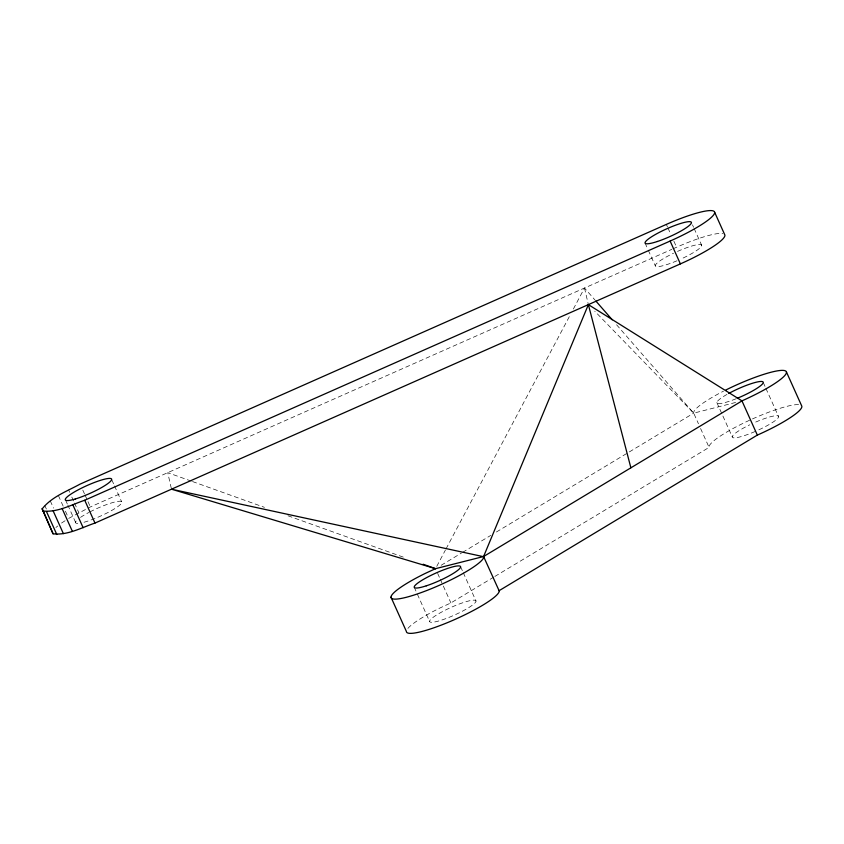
<?xml version="1.0" encoding="UTF-8"?>
<svg xmlns="http://www.w3.org/2000/svg" width="844" height="844" viewBox="0 0 844 844"><rect width="100%" height="100%" fill="white"/><g stroke="black" fill="none" stroke-linecap="round" stroke-linejoin="round"><path stroke-width="0.63" stroke-dasharray="4.22 3.17" d="M436.759 566.356L445.41 550.045M446.033 548.885L570.291 314.812M573.382 308.988L584.512 288.026L594.914 299.947M55.926 527.489L57.772 525.981M61.549 523.048L67.647 519.071M441.159 565.28L461.457 553.063M462.575 552.377L490.765 535.402M496.399 532.005L693.694 413.149A50.756 8.377 -24.2 0 1 723.498 391.173M407.926 628.379A50.756 8.377 -24.2 0 1 440.652 607.659L450.907 602.922L493.751 577.117M494.879 576.431L709.076 447.394A50.756 8.377 -24.2 0 1 745.579 422.116A50.756 8.377 -24.2 0 1 798.593 404.635M68.659 518.406L90.371 506.938L671.813 249.349M673.006 248.822L676.593 247.229A50.756 8.377 -24.2 0 1 722.802 233.566M735.599 402.472L693.694 413.149L594.788 311.225M191.282 481.112L167.734 472.661L171.205 487.916M192.527 481.555L264.436 507.339M287.983 515.779L405.764 558.011M616.574 324.771L693.694 413.149L698.463 423.783M692.502 224.863L693.578 227.268M694.127 228.471L701.68 245.287M763.261 382.501L765.381 387.227M765.909 388.409L778.643 416.746M666.338 224.409L667.414 226.804M667.952 228.007L670.653 234.02M673.892 241.226L676.593 247.229M716.841 402.567L732.233 436.812M645.038 242.998L647.738 249.012M648.276 250.204L655.303 265.828M700.583 428.499L709.076 447.394M460.613 566.778L462.734 571.494M463.272 572.675L476.005 601.023A25.373 4.188 -24.2 0 1 441.665 620.076A25.373 4.188 -24.2 0 1 440.737 612.554A25.373 4.188 -24.2 0 1 476.005 601.023M437.646 573.403L439.766 578.129M440.294 579.311L450.907 602.922M414.204 587.171L416.862 593.068M417.39 594.25L429.596 621.406M111.841 479.93L114.003 484.741M114.541 485.933L121.557 501.558M82.807 490.111L84.432 493.719M84.97 494.922L90.371 506.938M68.575 489.858L69.651 492.252M71.814 497.063L73.977 501.874M74.515 503.066L78.83 512.688M65.642 500.228L67.256 503.836M67.794 505.039L75.897 523.058M58.394 495.576L63.258 506.389M65.421 511.2L68.121 517.203M50.271 500.882L53.51 508.099M44.743 505.419L46.367 509.016M584.512 288.026L588.374 304.621M755.739 422.063A25.373 4.188 -24.2 0 1 778.643 416.546A25.373 4.188 -24.2 0 1 757.163 430.598M755.148 431.484A25.373 4.188 -24.2 0 1 732.392 437.34A25.373 4.188 -24.2 0 1 749.715 424.827M89.886 511.918A25.373 4.188 -24.2 0 1 118.645 501.294A25.373 4.188 -24.2 0 1 113.455 509.449A25.373 4.188 -24.2 0 1 83.166 522.478M77.754 523.385A25.373 4.188 -24.2 0 1 76.867 520.273M80.528 517.383A25.373 4.188 -24.2 0 1 88.778 512.498M677.542 251.396A25.373 4.188 -24.2 0 1 701.659 245.203A25.373 4.188 -24.2 0 1 680.443 259.277M677.015 260.775A25.373 4.188 -24.2 0 1 655.345 265.965A25.373 4.188 -24.2 0 1 673.523 253.242M736.126 398.748A25.373 4.188 -24.2 0 1 717.284 403.327A25.373 4.188 -24.2 0 1 727.665 394.042"/><path stroke-width="1.27" d="M498.983 590.758L757.332 435.093L741.95 400.847L588.374 304.621L483.591 556.523L499.226 591A50.756 8.377 -24.2 0 1 452.943 620.308A50.756 8.377 -24.2 0 1 406.386 631.428L390.994 597.183M42.2 508.858C51.663 496.81 67.014 491.261 80.106 484.108L666.338 224.409A50.756 8.377 -24.2 0 1 714.615 212.192L724.869 235.022A50.756 8.377 -24.2 0 1 680.391 263.887L94.982 523.069C81.52 527.584 67.636 535.55 53.066 533.809L42.2 508.858L53.066 533.809M42.812 510.979C57.371 512.719 71.265 504.754 84.727 500.239L670.125 241.057A50.756 8.377 -24.2 0 0 714.615 212.192M757.332 435.093L757.785 434.903A50.756 8.377 -24.2 0 0 801.8 406.154L786.408 371.909M423.129 564.235L435.525 568.677L483.591 556.523L742.404 400.657A50.756 8.377 -24.2 0 0 785.711 371.033A50.756 8.377 -24.2 0 0 725.787 390.023M595.78 300.939L612.238 319.802M670.125 241.057L680.391 263.887M84.727 500.239L94.982 523.069M72.879 504.881L83.134 527.711M62.097 508.489L72.352 531.309M53.109 510.789L63.363 533.619M46.526 511.643L56.791 534.474M588.374 304.621L630.869 467.776M728.699 393.473A25.373 4.188 -24.2 0 1 762.807 381.741A25.373 4.188 -24.2 0 1 737.329 398.262M435.525 568.677L425.26 573.414A50.756 8.377 -24.2 0 0 391.721 598.449A50.756 8.377 -24.2 0 0 441.602 584.27A50.756 8.377 -24.2 0 0 483.834 556.755L171.49 489.193L435.525 568.677M75.285 498.983A25.373 4.188 -24.2 0 0 111.598 479.793A25.373 4.188 -24.2 0 0 78.524 489.668A25.373 4.188 -24.2 0 0 75.285 498.983M657.455 241.468A25.373 4.188 -24.2 0 0 691.426 222.457A25.373 4.188 -24.2 0 0 655.82 234.263A25.373 4.188 -24.2 0 0 657.455 241.468M426.273 585.831A25.373 4.188 -24.2 0 0 460.613 566.778A25.373 4.188 -24.2 0 0 425.344 578.309A25.373 4.188 -24.2 0 0 426.273 585.831"/></g></svg>
